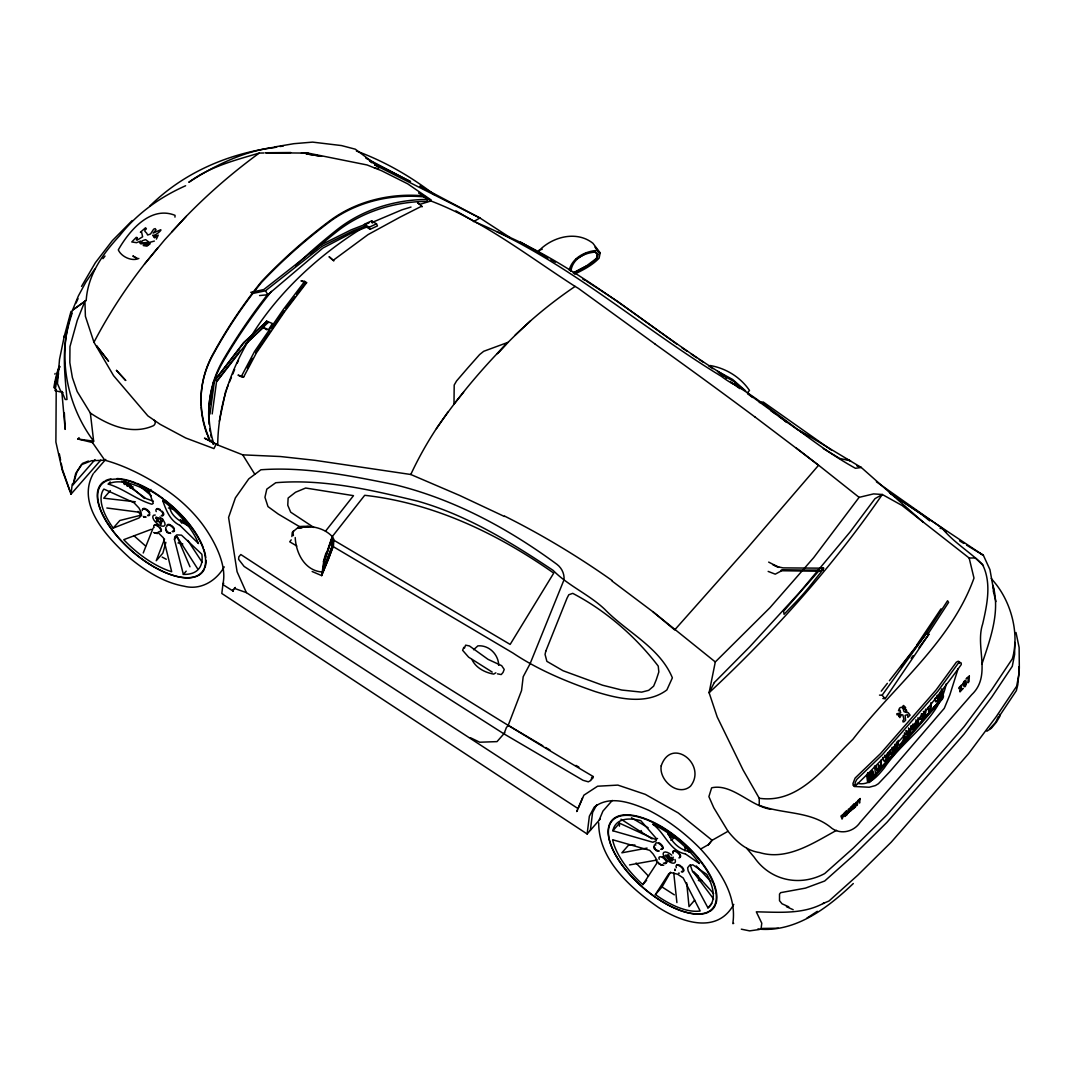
<?xml version="1.0" encoding="UTF-8"?>
<svg xmlns="http://www.w3.org/2000/svg" width="1073" height="1073" viewBox="0 0 1073 1073"><rect width="100%" height="100%" fill="white"/><g stroke="black" fill="none" stroke-linecap="round" stroke-linejoin="round"><path stroke-width="1.5" d="M941.423 690.382L941.705 698.322L869.197 781.104L867.909 772.627M941.504 688.906L942 698.483L869.492 781.265L868.205 772.788M56.212 389.392L55.89 442.063L62.234 470.202L70.992 494.184L100.755 460.129M821.449 571.547L811.832 583.645A288.261 246.307 7.1 0 1 794.65 603.294L784.068 614.319L783.585 611.208L819.088 570.635M59.109 368.83L58.72 368.294M174.966 217.122L175.033 215.338C150.408 205.372 129.068 230.963 118.298 249.875C121.222 256.635 131.818 261.758 138.86 258.445M619.416 826.17L619.51 823.179L651.324 837.718L655.442 839.341L657.561 838.509M878.264 768.322L878.411 765.036M598.694 822.857C598.654 859.781 630.414 887.988 658.514 907.476C681.167 922.123 717.207 934.798 733.758 904.378M322.678 571.453L331.919 547.096L332.254 541.476L331.034 539.115M332.697 547.31L333.032 541.691L331.812 539.33L324.1 562.158L322.517 573.103L328.727 558.537L332.697 547.31L331.919 547.096M929.701 520.888L922.083 514.705L889.517 492.802L983.391 555.345L989.95 569.642L994.054 592.604L992.941 585.308C1000.505 611.798 990.299 638.878 981.996 663.879M504.39 516.475L459.633 495.444L410.785 474.494L315.006 460.33L280.429 456.535L242.713 454.845L217.712 444.987C218.651 352.883 288.382 273.508 363.184 227.583M570.595 271.321L570.823 268.438M654.342 846.838L655.08 848.716M674.971 869.251L675.239 870.444M934.891 698.791L935.817 701.863L938.942 699.395M872.711 773.767L872.604 774.666M910.561 726.032C914.545 729.627 901.615 745.051 904.593 735.93M904.619 739.015L904.472 732.832M684.815 850.795L685.151 847.375M928.212 707.402C928.145 715.892 931.632 705.484 931.069 702.748M928.547 711.144L930.774 709.079L931.364 702.909M295.223 537.546C295.866 552.716 304.517 570.447 321.739 571.949M537.935 251.86C550.918 237.267 576.013 229.85 592.926 243.276L600.156 252.839L599.123 258.15C592.35 265.286 583.31 269.9 574.538 274.138M873.342 773.231L872 776.155M822.656 569.776L822.548 570.715L823.662 567.939L821.127 570.836L822.991 569.401L822.146 567.993L822.924 569.106L821.931 570.246L823.501 568.462L822.562 568.811M332.536 541.06L331.839 546.868L322.933 570.286M70.992 494.184L72.24 484.151L73.085 484.714L95.028 459.606M165.819 527.312L165.644 530.142M174.456 539.384L174.792 536.715L176.804 534.877L181.511 535.159L201.845 554.245A64.286 28.917 41.1 0 1 183.362 574.39L174.456 539.384L177.005 536.46L189.988 566.799M213.956 442.8L213.822 443.793A139.758 119.425 7.1 0 1 223.171 359.924A726.019 620.355 7.1 0 1 267.19 295.048M295.504 265.661A726.019 620.355 7.1 0 1 336.828 229.863A139.758 119.425 7.1 0 1 427.349 199.43L423.915 196.882L424.036 195.876L418.792 192.858L429.495 199.94L431.158 199.994L407.74 183.872L381.666 170.781L367.114 164.974L308.072 153.104L265.433 152.755L290.796 152.527M427.47 198.438L427.108 201.389A139.758 119.425 7.1 0 0 336.587 231.822A726.019 620.355 7.1 0 0 310.473 253.711M88.402 461.068L82.567 463.362L76.867 472.08L73.085 484.714L75.687 473.434L81.374 464.716L91.581 460.719L104.765 460.196A139.892 62.931 41.1 0 1 129.297 469.102L134.407 471.476A139.892 62.931 41.1 0 1 165.537 489.462A72.24 32.498 41.1 0 1 205.909 529.204A105.65 47.534 41.1 0 1 223.077 583.095L221.816 593.476L587.146 833.989L589.359 816.204L594.214 807.151C610.296 794.516 632.024 803.14 648.615 810.222C668.036 820.107 685.406 833.506 700.642 849.051C718.91 869.103 737.245 895.003 732.805 923.571A5.754 1.489 -56.6 0 0 733.717 923.303M590.365 830.301L592.578 812.516L596.736 804.763M654.315 844.961L654.154 847.791L656.528 850.366L659.144 851.09M887.599 753.608L887.277 755.338A2.119 0.858 -61.7 0 1 886.311 757.042L885.252 757.645L884.648 755.312M212.199 413.91L216.505 381.908L246.495 343.454L267.955 322.651L266.587 321.122L262.684 327.211L267.003 329.867M209.959 414.111L214.479 380.942L244.228 342.274L265.93 322.222L267.955 322.651M210.187 404.601L213.42 382.028L243.343 342.971L265.93 322.222M911.567 725.791L912.211 729.492L917.737 723.028M912.721 724.476C907.798 735.917 921.546 724.476 917.844 717.864M913.11 724.436L913.445 726.26L916.047 722.786M913.445 726.26L916.262 723.484L915.94 719.742M1018.974 674.126L1016.627 686.277L996.106 716.844L968.315 753.957L891.274 842.117L857.609 875.353L829.013 900.985L822.817 903.614M928.507 707.563L928.842 711.305M878.452 764.888C881.389 767.423 874.334 772.694 878.438 768.952M880.705 765.974L881.013 760.18M879.391 767.021L881.295 765.679L881.309 760.341M64.407 335.634L59.511 359.415L57.459 383.584L60.584 390.921M79.053 437.65L77.873 439.005L92.466 442.545L93.646 441.191C66.016 404.266 56.748 353.916 72.508 310.191L86.202 300.386C87.838 274.809 102.7 253.966 119.546 235.792C136.982 213.5 159.904 197.177 185.616 185.75M935.374 698.08C933.51 703.606 939.586 701.688 940.31 697.772A5.137 2.079 -61.7 0 0 941.182 695.089L940.27 692.152M897.377 745.011L896.129 748.149M219.348 421.246L225.679 391.189M923.84 713.29L921.68 716.523L921.399 713.76M888.994 754.923L889.45 751.221M921.694 713.921C920.312 719.795 926.401 713.491 923.384 711.412M983.405 565.699L975.344 557.96L969.16 558.014L902.031 505.463L882.314 494.492L873.529 493.902L859.111 497.362L813.683 557.652L769.931 607.72L715.302 661.947L709.105 692.715L717.207 716.979L743.106 770.025L759.241 798.258L759.241 805.287C783.21 814.608 811.121 810.517 831.937 828.356C841.259 834.942 853.907 831.602 860.077 822.441L971.749 694.633C991.895 675.655 974.941 646.965 982.667 624.003C987.093 604.716 991.841 582.827 982.412 564.304C969.523 551.67 953.401 542.214 942.081 528.157M872.711 774.33L872.631 772.922M946.252 683.836C939.049 719.366 903.305 739.324 884.313 767.906C877.607 776.141 869.345 786.093 857.34 783.33M63.964 337.391L71.006 311.411M165.872 542.334L162.855 553.145L156.229 560.736L164.558 539.075M599.284 819.785L602.919 811.121L612.281 800.418M323.322 561.93L325.964 552.944M323.603 561.876L330.873 540.349M958.149 668.627L949.833 694.902L944.28 708.341L889.906 771.581L878.398 783.719L875.367 785.584L869.157 787.247L854.403 786.482L852.928 783.585L855.127 778.046L880.464 753.635L936.099 689.966L956.338 662.215L958.202 661.209L959.369 661.759L959.463 663.355M58.304 369.327L54.629 386.106L55.327 384.63M937.44 695.68C936.206 694.097 937.708 703.66 938.835 694.821M873.207 773.928L872.765 775.028M235.282 587.441L234.182 588.862A3.353 0.872 -56.6 0 0 233.015 590.995L222.902 584.624L223.627 583.068M936.702 697.249L936.877 698.577C938.674 700.079 940.458 695.049 938.419 694.566M508.092 725.63L521.545 690.556L523.195 676.741L530.062 663.785L564.009 579.822A16.162 14.311 51.9 0 0 557.035 564.411C508.186 528.426 454.214 499.321 395.038 484.755C351.045 475.943 305.939 466.5 260.913 469.773L248.762 478.88L235.389 497.872L228.576 517.454L237.079 571.735L246.374 592.618L578.119 808.626L583.86 795.2L597.581 786.227L617.86 785.101L645.289 794.355L678.243 812.945L712.123 840.28L728.03 831.28C736.212 841.393 745.976 850.621 759.429 852.525C787.045 860.989 813.374 842.935 836.551 830.341M463.804 647.314L462.624 650.305L468.633 657.172L492.212 672.1M464.435 648.159L465.615 645.168L469.424 645.933L488.067 659.372L501.654 665.662L504.216 669.431L503.049 672.422L501.239 674.568L497.47 673.844M54.844 374.169L55.125 373.458M143.232 552.997L153.077 528.224M226.323 389.647L228.241 385.006M229.515 381.908L231.446 377.267M232.72 374.169L234.638 369.528M237.2 363.331L238.474 360.246M582.518 797.883L576.684 811.55L577.515 810.075M888.109 757.216L888.592 756.13M156.376 239.118L158.241 235.121L154.539 237.79L155.786 235.564L154.136 237.455L152.755 235.228C155.062 236.583 164.88 227.463 159.233 230.373L153.157 233.096L156.028 229.81L155.156 228.603L153.627 229.22L150.515 234.008L147.631 235.014C146.599 231.272 142.494 231.822 146.371 228.79L145.552 227.784L140.415 232.251L141.69 232.559L142.629 236.784L137.103 240.191C134.608 240.111 139.463 237.455 136.258 237.361L131.778 241.962L136.539 242.686L140.643 241.076L139.839 242.874L140.643 243.812L148.946 243.625L148.061 244.926L145.593 244.309L143.272 245.556L147.001 246.146L150.207 243.705L148.181 242.404L141.556 242.941L142.199 240.795L145.606 239.628L149.388 242.444L154.364 241.076M410.785 474.494L412.112 471.677A465.548 386.28 -0.4 0 1 436.403 428.596C463.362 389.204 495.23 353.057 530.491 320.907A465.548 386.28 -0.4 0 1 572.298 288.342L575.115 286.424L578.374 288.382L655.067 344.031M293.398 535.588L292.916 531.739L299.193 526.588C311.13 525.488 324.046 527.621 332.509 536.835L323.483 563.164L321.712 575.624L312.149 571.52M872.497 774.612L871.893 775.551M291.883 536.58L292.258 532.423L293.774 530.786M569.213 270.061C572.486 257.748 584.906 251.417 596.776 250.398L600.156 252.839M571.292 269.015C573.907 258.15 584.731 252.946 595.005 252.115L598.037 254.301L597.178 258.767L586.918 266.466L575.088 272.783M241.774 375.63L254.542 351.501L283.272 309.547L304.705 281.408L306.623 282.709L285.19 310.835L256.46 352.802L243.692 376.918L242.029 377.146L238.032 375.107L243.692 376.918M247.38 368.254L252.638 358.328M939.519 698.523L940.015 697.611A5.137 2.079 -61.7 0 0 940.887 694.928L940.431 692.233M655.402 894.547L668.787 873.717L671.349 872.711L677.68 874.24L683.233 878.009L700.173 910.964A59.82 26.905 41.1 0 1 655.402 894.547L662.028 886.969L670.571 872.148M81.521 286.411L95.363 262.724L112.33 240.66L132.22 220.528M673.603 838.281L670.907 840.307M940.994 608.86L916.597 645.262M927.528 634.693L948.599 602.382L947.566 600.759L926.361 633.526L900.971 666.682M321.712 575.624L333.448 546.103L333.851 539.437L332.509 536.835M642.807 884.635L656.904 863.108L656.019 858.507L653.189 854.068L649.742 850.353L612.603 839.743A64.286 28.917 41.1 0 0 642.807 884.635L646.603 880.303M998.722 717.099L1016.346 690.677L1017.808 684.815L1019.323 668.13L1019.122 647.462L1015.997 632.493M882.838 698.496L885.171 698.657L928.842 634.317L927.005 632.56L889.383 680.738M94.732 269.095L85.8 282.212L78.369 295.947L72.508 310.191L86.202 300.386M257.976 349.074L260.752 345.01M264.454 339.604L267.231 335.541M271.871 328.767L274.648 324.703M278.35 319.298L281.139 315.234M255.642 352.655L257.493 349.946M260.27 345.882L263.985 340.463M266.761 336.399L270.463 330.994M274.178 325.575L277.88 320.156M280.657 316.092L284.372 310.687M165.832 529.137L166.878 532.382L170.272 533.08M654.248 846.892L654.53 848.998M674.863 869.304L674.756 870.471M436.403 428.596L447.884 412.112M708.381 844.907L710.38 842.251A10.086 1.046 -51.9 0 0 712.056 840.226L712.123 840.28A10.086 0.778 -51.1 0 1 710.433 842.292L709.226 843.78M93.203 473.756C75.781 505.195 108.239 538.378 130.034 558.242C145.821 571.091 163.793 582.599 184.14 586.207C200.463 590.485 216.196 581.016 224.23 566.893M879.511 695.13L882.1 695.25L927.005 632.56M708.676 844.491L700.642 849.051M911.151 658.353L913.123 655.683M919.011 647.663L928.842 634.317M285.861 308.608L290.729 302.224M296.577 294.552L300.48 289.428M290.206 303.015L295.088 296.617M299.957 290.22L305.805 282.548L306.623 282.709M887.545 758.182L884.46 760.837M216.357 381.68L240.352 350.415M291.212 539.867L289.723 541.811L296.832 546.009M872.523 775.658C870.176 781.332 868.567 772.788 871.571 771.742M881.255 691.16L887.358 683.34M331.933 537.023L364.699 495.297C433.693 503.022 497.496 533.576 553.735 573.116L510.158 644.417L334.213 540.443M325.521 531.175L353.5 495.659L305.657 488.027L295.531 492.252L288.127 498.033L287.765 505.235L290.703 512.183L313.893 527.5M102.968 258.647L105.006 256.071M872.228 775.296C870.257 779.038 870.096 770.991 872.59 772.184M217.712 444.987L204.474 438.146L216.169 444.088L213.943 448.594L185.709 437.985L160.132 424.318L147.873 415.881L113.577 375.684L93.955 342.247A648.937 554.486 7.1 0 1 144.533 264.052L164.692 239.816L186.152 216.424A648.937 554.486 7.1 0 1 259.277 153.063L263.998 152.996M591.022 780.339L588.326 781.828L583.015 780.299L503.988 733.878L506.349 727.642L508.213 725.348L542.817 745.802M591.451 777.938L592.792 776.275C473.314 705.886 356.88 630.388 240.821 554.526L238.863 556.766L238.582 559.288L244.094 566.423L342.703 630.991L503.867 733.811M463.603 392.208L453.986 404.052L454.201 385.046L456.548 380.982L468.016 367.663L479.591 354.6L483.695 351.3L507.837 342.408L497.268 353.674L506.416 343.897M144.533 264.052L157.798 247.783M473.569 649.742L477.887 645.866C489.033 644.9 498.516 654.53 498.704 665.34M94.035 472.804L105.744 459.405M108.279 484.071A63.307 28.488 41.1 0 1 149.04 491.622L153.265 503.304L151.964 504.243C136.834 499.978 123.784 488.671 108.279 484.071L110.17 481.911M110.371 490.616L103.746 498.194L135.372 501.802M127.298 485.828A2.119 0.952 41.1 0 0 127.325 484.54A2.119 0.952 41.1 0 0 125.568 482.957L126.238 482.193M113.215 528.09L138.98 517.991L141.515 515.402L140.939 511.888L138.967 507.985L133.991 502.727L103.893 489.073A60.236 27.107 41.1 0 0 113.215 528.09L119.841 520.499L141.529 515.067M149.04 491.622L150.931 489.449M183.362 574.39L186.206 571.144M504.726 732.819L497.027 741.617L479.752 742.221L470.511 737.781M587.146 833.989L600.29 818.94M612.884 830.77A62.247 28.005 41.1 0 1 640.809 820.671L656.314 838.496L656.233 840.789L652.894 842.265L612.884 830.77L619.51 823.179M694.7 900.126L689.027 906.631L686.707 882.905M707.952 907.892A63.307 28.488 41.1 0 0 706.839 874.441L692.823 864.811L689.416 865.535L687.632 867.749L688.155 870.941L707.952 907.892L711.748 903.56M894.909 749.705C883.79 761.548 900.81 747.412 897.444 742.449L896.398 742.073M872.416 777.63L876.789 772.627M880.075 768.885L883.347 765.129M887.72 760.127L889.906 757.618M927.072 715.087L930.358 711.332M932.544 708.837L936.917 703.834M747.465 392.705L749.49 390.451C740.504 377.186 725.804 368.173 710.044 365.517M171.68 231.902L186.152 216.424M593.624 261.249L596.427 258.472L597.554 253.872L594.724 251.592L591.451 252.182M854.819 786.402C893.876 749.169 929.768 708.368 961.287 664.549L961.193 662.953L960.013 662.403L958.162 663.409L937.909 691.16L882.274 754.829L856.951 779.239L855.288 782.271L854.819 786.402L853.008 785.195M515.174 335.084L530.491 320.907M263.167 327.681L245.355 343.91M149.818 206.07C183.349 172.82 228.75 153.144 275.332 147.43M145.526 516.878L143.648 517.065M679.343 873.194L678.538 873.1M853.303 883.535C827.82 907.771 795.428 932.853 757.86 929.003M259.572 295.558L267.848 294.726L322.879 248.051L353.071 232.291L366.684 227.1M759.389 929.5L749.625 930.881L741.322 929.178M575.557 259.505L586.542 253.067M252.37 293.546L265.46 290.796L321.94 246.388L352.44 231.124L365.933 225.92M989.682 728.808L995.704 722.277L998.386 716.643M904.324 738.854L909.515 732.859L910.669 729.05M333.153 260.35L333.864 260.86L329.062 256.688L333.153 260.35L368.039 234.611L400.108 217.122L421.568 206.244L422.266 206.754L417.571 202.542L419.275 204.192M906.095 730.512L906.618 733.932L908.657 730.458M906.618 733.932L908.858 731.625L908.603 727.923M871.88 771.272L872.671 770.977M817.331 911.312L806.95 918.072M894.627 744.649C897.913 744.582 888.551 759.349 895.673 744.421L895.15 744.099M821.784 568.167L783.049 567.885L776.503 566.464L772.936 564.626L778.931 567.402L768.67 562.104M495.833 672.811L493.701 674.099C485.144 672.637 475.728 667.862 471.946 659.493M586.462 265.889L573.197 272.877M541.53 249.607L542.227 249.204M473.528 221.642L479.939 217.993L510.238 237.683M573.84 272.797L585.858 266.359L596.722 258.191L597.567 253.724L594.549 251.538M824.627 902.675C803.704 914.639 779.28 912.198 756.304 911.835L761.776 923.209L761.119 928.453L778.327 928.225M371.647 220.89L364.324 224.27L369.179 227.221L370.158 229.287L377.481 225.92L376.502 223.855L371.647 220.89L372.626 222.956M369.179 227.221L376.502 223.855M371.714 222.621L401.839 209.865L411.013 207.062M130.544 487.799L132.864 486.887M130.41 487.96L132.73 487.035M658.54 850.889L656.354 850.701L654.423 848.823M662.202 865.066L658.514 863.671M368.897 222.983L350.965 229.93L320.384 245.221L263.77 289.562L250.774 292.366M158.294 518.286L158.831 518.433M151.213 529.351L123.757 539.665A62.247 28.005 41.1 0 0 171.693 571.748L163.431 537.868L157.798 532.315M145.593 516.784L144.077 516.636M170.339 532.999L168.823 532.838M259.277 153.063C234.839 160.293 209.584 166.717 188.808 182.303C215.539 164.84 244.751 150.703 276.767 146.947M420.2 204.259L430.917 200.986C483.4 220.89 528.251 256.286 575.115 286.424M540.376 249.808L538.646 250.519M274.795 146.921L293.868 143.688L312.632 142.119L341.482 145.566L355.297 149.187L379.252 167.093A3.34 1.542 10.4 0 1 376.087 168.313L374.397 167.884M819.276 570.595L820.751 570.957L780.862 570.38L820.335 570.407L782.15 570.474L775.256 574.162L768.161 571.413M647.086 848.086L621.857 852.82L628.483 845.242L634.948 845.001M629.543 864.932L657.239 859.969M308.353 526.36L297.744 528.05L302.291 527.608M759.362 402.549L763.238 402.013L831.401 450.07M279.959 146.518L283.151 146.089M305.322 527.312L311.371 526.722M698.375 880.544L701.662 880.343M759.241 798.258C800.404 804.24 826.706 764.07 852.807 739.431C893.433 686.586 950.839 642.486 973.989 578.106L969.16 558.014M270.289 152.916L288.127 152.903M658.527 850.741L657.199 850.433M301.419 153.037L308.072 153.104M663.704 865.307L660.19 864.543M153.399 501.225L146.116 498.583L121.759 481.308M106.844 507.998L140.147 512.344M999.486 714.444L999.848 716.335L996.468 722.062L991.318 728.272L986.852 731.236M77.873 439.005L93.646 441.191L90.347 413.025L77.162 391.497L72.387 377.629L69.825 362.634L69.973 346.619L77.283 320.291L84.928 301.191L85.397 316.307L93.955 342.247M940.055 528.305L942.979 528.734L946.306 532.06M669.753 836.806L673.455 837.383M168.434 507.972L173.732 509.38M872.564 770.924L873.422 772.855M883.897 760.73L885.359 760.864L887.84 758.343L889.785 752.16A27.429 11.092 -61.7 0 0 889.745 751.382M178.011 542.925L182.799 543.984M55.313 390.693L62.985 392.57M475.259 222.071C565.283 259.358 638.73 326.125 721.364 376.328A16.162 2.575 36.1 0 0 734.603 384.59C776.423 410.181 812.569 444.651 855.463 468.297L861.27 467.479L923.384 522.363M690.945 851.814C680.161 850.607 671.698 842.493 667.701 832.635M143.286 516.502L145.901 517.226M170.647 533.429L168.032 532.704L166.449 531.001M154.78 532.879L157.396 533.589M920.191 719.514L924.188 715.973L925.53 710.205M788.789 906.833L782.029 903.788L779.508 900.69L779.521 894.077L780.675 892.656L805.474 888.122L824.681 881.013L853.263 855.57L886.942 822.347L963.983 734.173L991.76 697.074L1012.282 666.32L1014.642 654.356L1014.75 642.432M793.175 909.716L786.415 906.672M179.902 520.204L186.139 522.095M304.705 281.408L300.977 280.885L303.042 281.676M770.588 809.257C750.403 806.024 731.746 783.156 711.64 787.823L708.891 796.635L713.76 807.714L728.03 831.28M234.303 588.339L246.374 592.618M356.424 151.025C384.617 161.379 411.026 176.535 434.713 194.964M856.844 465.83L861.27 467.479L799.358 430.3M266.587 321.122L272.435 323.523L268.532 329.612L262.684 327.211M661.236 864.771L660.485 864.409M497.014 231.808C580.292 266.305 647.971 327.734 723.765 375.067L726.408 378.233M845.484 458.868L850.54 460.827L839.73 458.439L823.286 448.581M137.371 258.298L132.837 255.951L135.547 257.735M717.529 371.218L732.644 379.466L745.655 390.88M721.499 374.544L733.798 381.452L742.771 389.15M730.74 382.431L739.431 386.803M155.196 532.812L156.859 533.241L153.627 532.557M379.252 167.093L374.464 164.692L479.939 217.993L419.784 186.112L424.412 189.398M369.675 160.87L410.557 181.619L365.853 158.187M162.13 557.088L166.288 559.274M942 698.483L941.705 698.322A2.454 0.993 -61.7 0 0 941.987 697.799M582.719 279.02L585.496 280.589M520.579 242.069L548.102 257.989M550.999 259.653L555.345 262.174M455.904 210.844L473.877 221.266M90.347 413.025C108.547 425.257 131.563 435.316 153.211 425.793A3.34 2.964 -59.4 0 0 154.995 421.354L154.002 420.106M674.34 894.842L662.028 886.969M545.714 747.505L550.033 750.067M576 765.411L578.884 767.115M301.178 527.634L278.242 514.061L267.968 506.59L264.951 497.295L266.801 489.127L275.748 482.729C323.67 478.692 371.325 489.999 417.652 501.145C466.903 515.12 510.855 542.2 553.118 570.38C568.073 585.697 588.997 594.415 604.703 609.263C626.726 632.118 659.788 647.274 672.369 677.828L666.883 689.939C646.295 705.43 617.699 698.603 595.059 691.522C566.49 681.637 538.177 669.914 512.961 653.041L332.59 546.237M189.519 526.682C181.391 521.773 169.682 516.274 169.574 505.289M631.487 817.747L648.132 827.739M959.584 540.859L963.782 543.421M966.585 545.124L983.391 555.345L980.118 553.199M365.303 226.323L370.158 229.287M799.385 430.863L807.593 436.054M620.972 819.209L652.089 838.885M878.747 765.049L879.873 767.316M586.877 281.367L617.377 301.245L676.755 344.098M747.532 393.295L776.302 414.352M770.803 410.704L798.03 430.005M730.74 382.042L739.834 388.614M681.717 347.598L687.136 351.273M691.213 354.023L696.632 357.698M699.341 359.535L703.419 362.285M708.837 365.96L712.901 368.71M718.333 372.385L723.752 376.06M877.03 770.535L875.823 767.235M784.296 420.576L787.005 422.467M876.386 481.79L942.979 528.734M168.072 532.423L166.181 530.491M611.986 580.989L653.162 611.945L715.302 661.947M786.952 422.333L778.958 416.351M430.917 200.986L424.036 195.876A127.244 108.722 7.1 0 0 329.599 220.944A607.036 518.688 7.1 0 0 261.463 281.609A607.036 518.688 7.1 0 0 212.521 354.922A127.244 108.722 7.1 0 0 210.187 440.614L210.067 441.607A127.244 108.722 7.1 0 1 207.693 436.014M755.177 417.115L816.432 463.496L859.111 497.362M667.916 833.466L668.72 833.144M183.188 522.336C186.206 523.946 181.927 519.211 183.188 522.336A1.663 0.751 41.1 0 0 184.972 522.725A1.663 0.751 41.1 0 0 183.778 520.888M369.541 160.977L372.009 162.828M747.707 393.751L752.549 397.479M796.354 448.071L818.498 465.333L747.277 548.169L674.689 629.918L653.162 611.945M692.474 871.424L698.483 876.319M145.539 545.983L133.937 535.735M139.798 486.096L151.32 495.753M124.267 480.892L144.386 498.409M884.192 760.891L882.757 758.879M648.481 876.145L636.048 863.027M126.158 484.325L125.206 483.775L125.112 484.486M892.897 750.067L892.146 747.345M891.207 754.292L890.389 751.1M696.256 865.938L710.863 881.496M657.816 861.981L659.399 863.685M128.452 482.957L132.489 487.316M693.869 871.812L713.639 893.568M882.1 695.25L885.171 698.657M991.224 578.454L994.416 582.25A62.006 40.036 71.7 0 1 1012.295 658.876L991.774 689.617L963.997 726.729L886.955 814.903L853.276 848.126L824.694 873.57A62.006 56.601 -67 0 1 754.171 857.179L746.728 848.341M594.938 247.166L600.089 253.376M137.988 511.378L140.711 514.96M713.612 899.013L692.219 870.565L690.18 864.838M913.753 726.421L912.989 724.262M92.466 442.545L104.765 460.196M187.829 540.443L202.153 562.252M177.152 536.889L197.486 568.569M906.913 734.093L906.39 730.673M242.713 454.845L254.838 474.333M265.46 290.796L267.848 294.726M884.662 756.948L885.547 757.806L886.606 757.203A2.119 0.858 -61.7 0 0 887.572 755.499L887.854 752.75M872.416 771.97L872.725 772.976M62.1 392.141L65.225 399.478L67.009 399.505C64.984 375.872 61.872 351.823 67.8 328.418A199.98 170.875 7.1 0 1 72.106 313.329M920.178 719.286L919.762 717.689M70.161 491.514L62.449 469.464L61.215 463.254M687.364 847.871L688.772 852.11M883.428 760.221L882.838 757.377M641.185 830.569L642.07 833.547M180.881 520.311L181.565 522.913M925.516 709.173C926.992 712.633 923.773 720.533 919.869 719.125L919.454 717.529M993.236 590.861L995.918 601.591M875.756 765.894L876.856 770.414M59.35 453.933L60.598 460.143M942.577 689.55L943.422 696.176A2.454 0.993 -61.7 0 1 942.174 699.301L870.029 781.868A2.454 0.993 -61.7 0 1 868.406 782.043L867.346 773.754M892.441 747.505L892.749 749.92M890.51 749.826L891.059 754.131M874.508 766.028L875.541 774.049M870.726 773.271L871.128 776.423M870.015 773.365L870.579 777.777M866.662 774.934L867.507 781.56A2.454 0.993 -61.7 0 0 868.768 781.761M673.737 872.778L676.902 902.594M61.791 391.283L65.158 429.388L64.34 412.917M1018.814 666.883L1019.042 672.798M917.965 721.029L917.978 722.035M56.091 389.593A13.721 0.966 -76.2 0 1 55.541 387.514A13.721 0.966 -76.2 0 1 58.572 373.78M55.474 386.615A11.173 0.791 -76.2 0 1 55.675 381.089A11.173 0.791 -76.2 0 1 59.78 366.59M54.897 386.468A11.173 0.791 -76.2 0 1 56.051 376.784A11.173 0.791 -76.2 0 1 59.498 367.677M76.089 303.042A199.98 170.875 7.1 0 1 78.021 298.71M903.198 735.461A5.244 2.119 -61.7 0 1 903.198 739.807L902.621 741.041A5.244 2.119 -61.7 0 1 899.55 744.568L898.839 744.796A5.244 2.119 -61.7 0 1 898.275 740.357M673.388 857.193A3.715 1.677 41.1 0 1 672.878 857.287M668.425 834.834A22.171 9.979 41.1 0 1 673.777 837.302M689.349 849.508A1.663 0.751 41.1 0 1 688.128 849.172M669.176 833.144A1.663 0.751 41.1 0 1 669.351 834.271A1.663 0.751 41.1 0 1 668.05 833.989M708.864 911.983A67.156 30.218 41.1 0 1 623.95 867.547A67.156 30.218 41.1 0 1 634.519 815.614M635.873 815.896A67.156 30.218 41.1 0 1 694.499 853.639A67.156 30.218 41.1 0 1 715.771 904.096M715.248 905.357A67.156 30.218 41.1 0 1 710.058 911.299M675.011 859.473A7.605 3.42 41.1 0 1 670.035 862.236A7.605 3.42 41.1 0 1 663.208 853.317A7.605 3.42 41.1 0 1 671.725 855.168M673.106 853.558A4.587 2.066 41.1 0 1 674.582 851.157A4.587 2.066 41.1 0 1 679.491 854.832A4.587 2.066 41.1 0 1 678.874 857.89M673.24 852.244A4.587 2.066 41.1 0 1 675.306 850.715M678.136 852.338A4.587 2.066 41.1 0 1 679.732 854.041M680.255 854.913A4.587 2.066 41.1 0 1 679.96 857.287M663.034 847.281A4.466 2.012 41.1 0 1 661.826 848.891M658.835 842.761A4.466 2.012 41.1 0 1 662.752 846.49M659.291 859.258A4.627 2.079 41.1 0 1 661.37 856.992A4.627 2.079 41.1 0 1 666.293 861.699A4.627 2.079 41.1 0 1 663.355 863.148M683.514 868.996A4.587 2.066 41.1 0 1 681.757 871.33M676.674 865.093A4.587 2.066 41.1 0 1 678.579 864.798M679.491 865.146A4.587 2.066 41.1 0 1 680.456 865.696M681.409 866.407A4.587 2.066 41.1 0 1 682.991 868.111M676.379 867.641A4.587 2.066 41.1 0 1 678.136 865.294A4.587 2.066 41.1 0 1 683.085 869.492A4.587 2.066 41.1 0 1 681.328 871.826M665.233 858.856A4.627 2.079 41.1 0 1 664.724 863M662.43 856.75A4.627 2.079 41.1 0 1 663.409 857.314M655.791 845.189A4.466 2.012 41.1 0 1 657.494 842.922A4.466 2.012 41.1 0 1 662.309 846.999A4.466 2.012 41.1 0 1 660.606 849.266M504.484 516.046A665.032 493.204 46.2 0 1 612.187 580.587M593.329 776.53A8.986 5.003 41.1 0 1 591.049 779.374M223.077 584.141A3.353 0.872 -56.6 0 1 223.479 583.35M271.415 291.36A726.019 620.355 7.1 0 0 222.929 361.883A139.758 119.425 7.1 0 0 213.929 381.733M213.151 444.343A139.758 119.425 7.1 0 1 211.971 440.104M211.287 437.261A139.758 119.425 7.1 0 1 210.684 434.404M210.147 431.547A139.758 119.425 7.1 0 1 209.704 428.677M209.181 424.358A139.758 119.425 7.1 0 1 213.487 383.115M207.156 434.605A127.244 108.722 7.1 0 1 201.161 407.029M201.067 405.567A127.244 108.722 7.1 0 1 212.4 355.914A607.036 518.688 7.1 0 1 261.343 282.615A607.036 518.688 7.1 0 1 329.478 221.937A127.244 108.722 7.1 0 1 423.915 196.882M655.174 344.165A665.032 64.179 37.7 0 1 755.218 417.182M162.331 518.554A3.715 1.677 41.1 0 1 162.774 519.265M185.951 521.465A29.266 13.171 41.1 0 1 187.238 525.314M180.76 520.043A22.171 9.979 41.1 0 1 181.592 522.618M124.414 484.473A2.119 0.952 41.1 0 1 124.495 482.944A2.119 0.952 41.1 0 1 126.802 484.245A2.119 0.952 41.1 0 1 127.124 486.015M130.141 484.258A7.766 3.487 41.1 0 1 130.383 484.862M130.557 485.439A7.766 3.487 41.1 0 1 130.222 487.611M127.151 482.542A7.323 3.299 41.1 0 1 125.568 482.957M129.981 484.446A7.766 3.487 41.1 0 1 130.048 487.799M125.005 483.105A2.119 0.952 41.1 0 1 124.937 482.166M182.906 522.041A1.663 0.751 41.1 0 1 183.094 520.553M183.188 520.955A1.663 0.751 41.1 0 1 184.73 523.02A1.663 0.751 41.1 0 1 182.571 522.202A1.663 0.751 41.1 0 1 182.853 520.834M204.38 569.066A67.156 30.218 41.1 0 1 131.751 550.959A67.156 30.218 41.1 0 1 104.108 481.442M105.302 480.758A67.156 30.218 41.1 0 1 110.948 478.907M117.011 478.545A67.156 30.218 41.1 0 1 135.144 482.676M136.647 483.266A67.156 30.218 41.1 0 1 163.525 498.945M164.773 499.897A67.156 30.218 41.1 0 1 203.414 548.129M203.87 549.43A67.156 30.218 41.1 0 1 205.748 557.424M205.976 560.334A67.156 30.218 41.1 0 1 204.889 567.791M159.797 516.985A7.605 3.42 41.1 0 1 164.571 525.716A7.605 3.42 41.1 0 1 155.116 521.666A7.605 3.42 41.1 0 1 155.236 515.027M142.333 510.547A4.587 2.066 41.1 0 1 144.989 509.232A4.587 2.066 41.1 0 1 149.455 513.498A4.587 2.066 41.1 0 1 147.578 515.55M149.482 515.08A4.587 2.066 41.1 0 1 148.02 515.053M142.924 508.817A4.587 2.066 41.1 0 1 146.223 509.112A4.587 2.066 41.1 0 1 149.777 512.706M161.044 528.855A4.466 2.012 41.1 0 1 160.132 531.256M154.378 525.059A4.466 2.012 41.1 0 1 156.229 524.777M157.127 525.113A4.466 2.012 41.1 0 1 158.066 525.649M159.837 527.138A4.466 2.012 41.1 0 1 160.534 527.996M166.865 526.548A4.627 2.079 41.1 0 1 169.561 525.22A4.627 2.079 41.1 0 1 174.067 529.526A4.627 2.079 41.1 0 1 172.163 531.604M163.726 514.436A4.587 2.066 41.1 0 1 161.621 515.268M156.537 509.045A4.587 2.066 41.1 0 1 158.442 508.736M159.354 509.085A4.587 2.066 41.1 0 1 160.32 509.635M162.13 511.177A4.587 2.066 41.1 0 1 163.686 513.739M156.242 511.58A4.587 2.066 41.1 0 1 157.999 509.232A4.587 2.066 41.1 0 1 162.948 513.431A4.587 2.066 41.1 0 1 161.191 515.778M174.523 530.8A4.627 2.079 41.1 0 1 172.605 531.108M167.455 524.818A4.627 2.079 41.1 0 1 170.312 524.858M171.291 525.421A4.627 2.079 41.1 0 1 174.376 528.748M154.083 527.554A4.466 2.012 41.1 0 1 155.8 525.274A4.466 2.012 41.1 0 1 160.601 529.351A4.466 2.012 41.1 0 1 158.898 531.631M162.157 521.558C159.917 517.173 163.23 529.405 159.126 521.572C156.376 522.001 155.035 520.19 158.321 520.284L155.8 518.205L157.449 518.863C153.238 514.396 159.475 519.386 160.44 519.278C160.655 524.536 160.91 518.339 162.157 521.558M959.839 690.891L960.013 691.897L963.111 688.356L960.724 690.288L961.784 684.708L958.886 687.739L959.088 688.732L961.113 685.875L959.839 690.891M962.816 683.85C966.357 694.285 968.154 672.315 962.816 683.85M855.101 803.905C857.635 810.195 859.151 796.877 855.101 803.905M850.406 808.304L851.09 810.088L852.499 807.781L852.901 808.868L850.809 810.88L849.642 808.613L851.734 806.373L850.406 808.304M673.442 859.393L671.121 858.856L672.744 860.278L671.846 861.136L667.996 857.931L669.19 858.346L670.276 861.015L665.193 855.409L666.32 855.141L668.184 856.643C666.668 852.807 669.404 855.074 669.592 857.421L671.564 857.381L671.162 858.279L673.442 859.393M969.321 676.057L969.013 681.61L967.913 682.857L968.315 677.184L966.156 678.874L969.321 676.057M843.915 814.957L842.05 819.088L840.937 816.07L843.284 814.179L843.915 814.957M965.579 684.131C963.152 688.893 963.956 676.942 965.579 684.131M898.892 716.187L899.845 717.622L901.575 714.712L902.862 714.967L903.909 719.299L902.822 720.815L903.077 721.995L904.177 721.66L905.625 720.144L905.116 715.396L907.731 714.605L907.825 717.354L910.105 715.141L908.187 712.673L906.336 712.472C908.844 710.031 899.885 704.813 904.566 707.764L905.639 707.59L903.533 705.484L902.594 706.49L903.546 710.326L904.137 711.788L905.652 712.11L905.625 709.883L901.307 707.214L899.603 708.046L898.45 710.755L899.402 710.661C900.26 709.186 899.724 710.339 900.757 712.794L896.746 713.84L897.095 714.9L900.395 714.47L898.892 716.187M233.123 589.707L232.935 591.223L233.123 589.707M843.204 815.493L842.198 816.794L841.809 815.775L843.204 815.493M855.865 803.208C856.495 808.345 858.507 800.646 855.865 803.208M849.682 811.483L847.482 813.75L846.248 811.215L846.999 810.531C846.919 815.024 850.849 811.577 848.207 809.431L848.823 808.868L849.682 811.483M661.209 765.854C658.728 780.219 677.988 797.051 690.502 786.214C707.509 764.687 671.376 736.158 661.209 765.854M545.781 651.177L545.057 654.409L546.881 661.357L563.043 670.732L602.61 685.231L621.817 690.046L641.654 692.139L648.696 690.328L653.645 686.143L656.247 679.826L658.835 671.953L658.245 666.132C635.484 636.343 605.896 610.698 572.727 593.356L568.784 594.764L567 598.238L545.781 651.177M714.336 682.535L709.105 692.715C773.231 632.869 832.5 566.799 882.314 494.492L875.018 498.637L850.084 531.98L800.069 591.84L749.745 646.804L714.336 682.535M845.98 811.456L843.78 813.468L844.894 816.499L847.12 814.461L845.497 815.44L846.208 812.945L844.988 814.058L844.652 813.173L845.98 811.456M854.484 803.704L852.27 805.716L853.397 808.734L855.624 806.708L853.987 807.687L854.698 805.179L853.478 806.306L853.156 805.421L854.484 803.704M860.117 798.553L857.609 800.847L858.628 800.418L859.607 803.06L860.117 798.553M306.261 153.855L321.471 156.296L306.261 153.855M685.379 853.907C669.659 851.171 664.737 832.487 652.666 824.158A60.236 27.107 41.1 0 1 699.408 863.537L685.379 853.907M179.875 525.381C170.044 520.687 166.127 510.225 162.72 500.635A59.82 26.905 41.1 0 1 198.478 543.555L179.875 525.381M125.635 380.405L116.474 370.413L125.635 380.405M108.494 361.158L96.65 345.908L108.494 361.158M616.908 857.22A66.66 29.99 41.1 0 0 710.232 910.588A66.66 29.99 41.1 0 0 659.828 826.103A66.66 29.99 41.1 0 0 616.908 857.22M108.802 525.126A66.66 29.99 41.1 0 0 201.442 572.714A66.66 29.99 41.1 0 0 144.627 487.45A66.66 29.99 41.1 0 0 108.802 525.126"/></g></svg>
